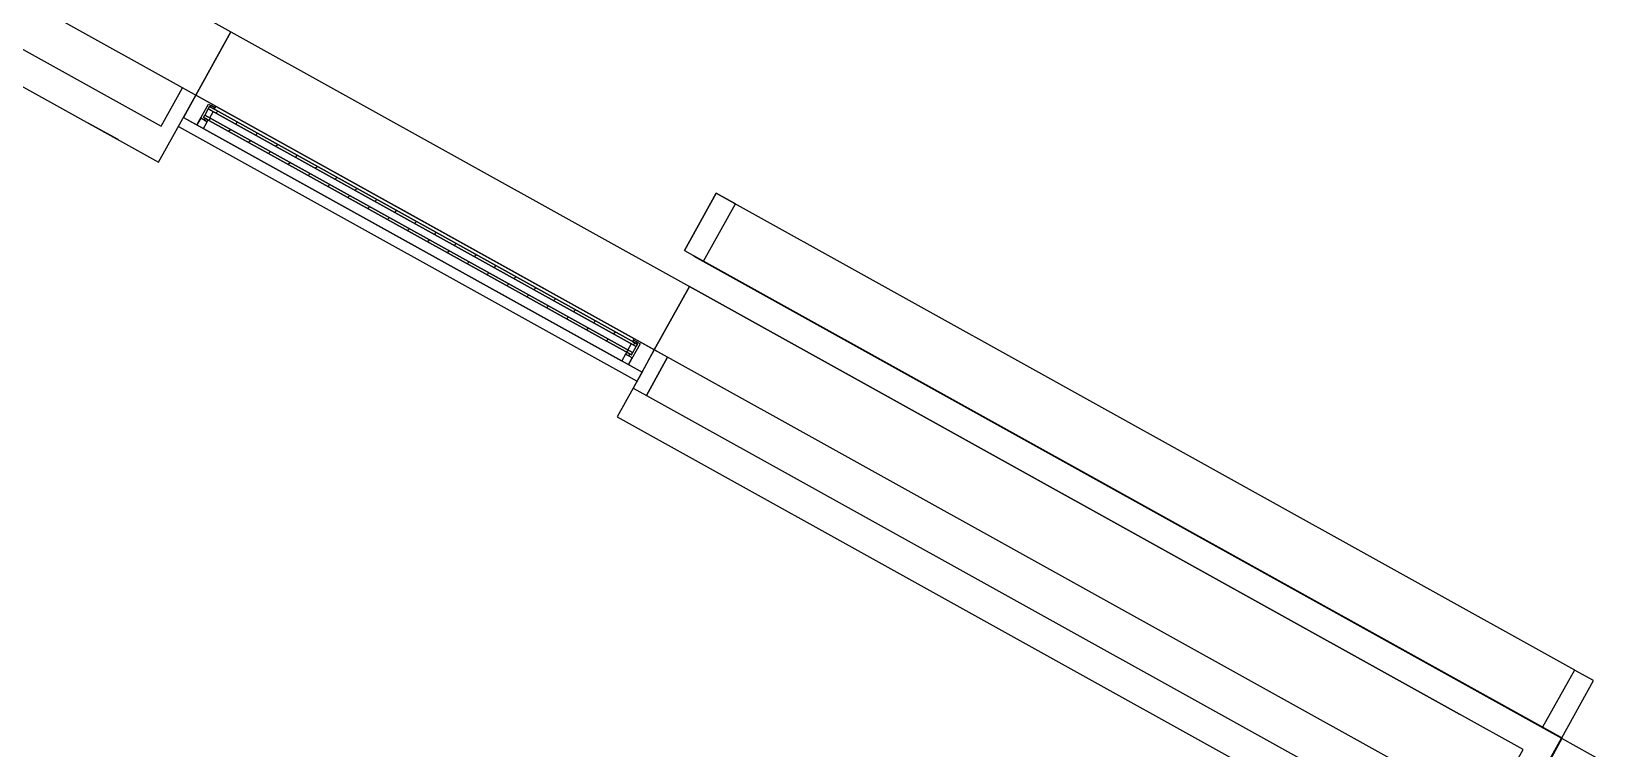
# Model space of a CAD drawing. Header units: metres. Extents: x 2.3 to 42.8, y 0.9 to 31.9.
# Drawn here: x 37.217 to 38.647, y 26.128 to 26.773 of the extents above; entities that cross this region are included whole.
import ezdxf

# ---------------------------------------------------------------- set-up
doc = ezdxf.new("R2010")
doc.units = ezdxf.units.M
for name, color, linetype in [('ARREDI', 9, 'Continuous'), ('INFISSI_VETRATE', 4, 'Continuous'), ('PARETI_STRUTTURE', 7, 'Continuous')]:
    doc.layers.add(name, color=color, linetype=linetype)

msp = doc.modelspace()

# ---------------------------------------------------------------- linework, layer by layer
at = {"layer": 'ARREDI'}
for points in [[(36.5589, 27.1182), (37.3334, 26.6881), (37.3525, 26.7225), (36.578, 27.1526)], [(37.3656, 26.6891), (37.376, 26.7079), (37.3822, 26.7045), (37.3829, 26.7057), (37.3646, 26.7158), (37.3535, 26.6959)], [(37.3803, 26.701), (37.3758, 26.7035), (37.3728, 26.698), (37.3773, 26.6955)], [(37.3785, 26.7066), (37.3778, 26.7051), (37.3812, 26.7032), (37.382, 26.7046)], [(37.3656, 26.6891), (37.3716, 26.6858), (37.3749, 26.6919), (37.369, 26.6952)], [(37.3759, 26.6936), (37.373, 26.6952), (37.3721, 26.6935), (37.3749, 26.6919)], [(37.8132, 26.5708), (38.595, 26.1367), (38.5952, 26.137), (37.8134, 26.5711)], [(37.7567, 26.492), (37.7537, 26.4865), (37.7582, 26.484), (37.7612, 26.4895)], [(37.7544, 26.4733), (37.7666, 26.4665), (37.7776, 26.4865), (37.7593, 26.4967), (37.7587, 26.4955), (37.7649, 26.492)], [(37.7624, 26.4934), (37.7589, 26.4954), (37.7581, 26.494), (37.7616, 26.492)], [(37.7544, 26.4733), (37.7578, 26.4793), (37.7518, 26.4826), (37.7485, 26.4766)], [(37.7528, 26.4843), (37.7518, 26.4826), (37.7547, 26.481), (37.7556, 26.4827)], [(38.4513, 26.0674), (38.4704, 26.1019), (37.7897, 26.4798), (37.7706, 26.4454)], [(38.595, 26.1367), (38.1554, 25.345), (38.1557, 25.3448), (38.5953, 26.1365)]]:
    msp.add_lwpolyline(points, close=True, dxfattribs=at)
for points in [[(38.5457, 26.1641), (37.8132, 26.5708)], [(38.1554, 25.345), (38.595, 26.1367)]]:
    msp.add_lwpolyline(points, dxfattribs=at)
at = {"layer": 'INFISSI_VETRATE'}
for points in [[(37.3827, 26.6997), (37.3844, 26.7014)], [(37.3763, 26.6933), (37.3781, 26.6951)], [(37.4006, 26.6898), (37.4023, 26.6915)], [(37.3942, 26.6834), (37.396, 26.6851)], [(37.4121, 26.6735), (37.4139, 26.6752)], [(37.4185, 26.6798), (37.4202, 26.6816)], [(37.43, 26.6635), (37.4318, 26.6653)], [(37.4364, 26.6699), (37.4381, 26.6716)], [(37.4543, 26.6599), (37.456, 26.6617)], [(37.4479, 26.6536), (37.4497, 26.6553)], [(37.4658, 26.6436), (37.4676, 26.6454)], [(37.4722, 26.65), (37.4739, 26.6517)], [(37.4837, 26.6337), (37.4855, 26.6354)], [(37.4901, 26.6401), (37.4918, 26.6418)], [(37.508, 26.6301), (37.5097, 26.6319)], [(37.5016, 26.6238), (37.5034, 26.6255)], [(37.5195, 26.6138), (37.5213, 26.6156)], [(37.5259, 26.6202), (37.5276, 26.6219)], [(37.5374, 26.6039), (37.5392, 26.6056)], [(37.5438, 26.6102), (37.5455, 26.612)], [(37.5617, 26.6003), (37.5634, 26.602)], [(37.5553, 26.5939), (37.5571, 26.5957)], [(37.5796, 26.5904), (37.5813, 26.5921)], [(37.5732, 26.584), (37.575, 26.5857)], [(37.5911, 26.5741), (37.5929, 26.5758)], [(37.5975, 26.5804), (37.5992, 26.5822)], [(37.6154, 26.5705), (37.6171, 26.5722)], [(37.609, 26.5641), (37.6108, 26.5659)], [(37.6333, 26.5605), (37.635, 26.5623)], [(37.6269, 26.5542), (37.6287, 26.5559)], [(37.6448, 26.5442), (37.6466, 26.546)], [(37.6512, 26.5506), (37.6529, 26.5523)], [(37.6627, 26.5343), (37.6645, 26.536)], [(37.6691, 26.5407), (37.6709, 26.5424)], [(37.687, 26.5307), (37.6888, 26.5325)], [(37.6806, 26.5244), (37.6824, 26.5261)], [(37.6985, 26.5144), (37.7003, 26.5162)], [(37.7049, 26.5208), (37.7067, 26.5225)], [(37.7164, 26.5045), (37.7182, 26.5062)], [(37.7228, 26.5108), (37.7246, 26.5126)], [(37.7407, 26.5009), (37.7425, 26.5026)], [(37.7344, 26.4945), (37.7361, 26.4963)], [(37.7523, 26.4846), (37.754, 26.4863)], [(37.7586, 26.491), (37.7604, 26.4927)]]:
    msp.add_lwpolyline(points, dxfattribs=at)
at = {"layer": 'PARETI_STRUTTURE'}
for points in [[(28.291, 31.7549), (28.3223, 31.8113), (29.8748, 30.9493), (30.2879, 30.7199), (30.8534, 30.4059), (31.4345, 30.0832), (32.2552, 29.6276), (32.83, 29.3084), (33.0417, 29.1908), (33.4548, 28.9615), (33.8335, 28.7512), (34.2465, 28.5219), (34.6252, 28.3116), (35.0383, 28.0823), (35.4579, 27.8493), (36.039, 27.5266), (37.3963, 26.773), (37.8094, 26.5436), (38.503, 26.1585)], [(36.1256, 27.325), (37.3311, 26.6556), (37.3455, 26.6814)], [(37.3646, 26.7158), (37.3963, 26.773)], [(37.3454, 26.6814), (37.3646, 26.7159)], [(37.5711, 26.6012), (37.3525, 26.7225)], [(37.3829, 26.7057), (37.7593, 26.4967)], [(37.7593, 26.4967), (37.3829, 26.7057)], [(37.762, 26.4583), (37.3493, 26.6874)], [(37.3535, 26.6959), (37.3716, 26.6858)], [(37.3716, 26.6959), (37.757, 26.482), (37.7581, 26.484), (37.3728, 26.698)], [(37.3716, 26.6858), (37.5202, 26.6033)], [(37.3718, 26.6857), (37.7482, 26.4767)], [(37.6911, 26.5345), (37.5202, 26.6294)], [(37.8048, 26.5759), (37.8334, 26.6275)], [(37.8334, 26.6275), (38.6066, 26.1983)], [(37.5208, 26.603), (37.7485, 26.4766)], [(37.7897, 26.4798), (37.5711, 26.6012)], [(38.5779, 26.1466), (37.822, 26.5663)], [(38.5031, 26.1584), (37.8094, 26.5436), (37.7776, 26.4865)], [(37.7485, 26.4766), (37.7666, 26.4665)], [(37.7666, 26.4665), (37.7585, 26.4521)], [(37.7585, 26.4521), (37.7442, 26.4262), (38.3777, 26.0745)], [(38.6066, 26.1982), (38.5779, 26.1466)], [(37.6488, 24.6197), (37.7059, 24.588), (38.5603, 26.1267), (38.5031, 26.1584)]]:
    msp.add_lwpolyline(points, dxfattribs=at)
for points in [[(36.5589, 27.1182), (37.3334, 26.6881), (37.3525, 26.7225), (36.578, 27.1526)], [(37.3963, 26.773), (37.3646, 26.7158)], [(37.7776, 26.4865), (37.3646, 26.7158), (37.3535, 26.6959), (37.7666, 26.4665)], [(37.7612, 26.4895), (37.3758, 26.7035), (37.377, 26.7056), (37.7624, 26.4916)], [(37.7624, 26.4916), (37.377, 26.7056), (37.3758, 26.7035), (37.7612, 26.4895)], [(37.2678, 26.6908), (37.2946, 26.6759)], [(37.3716, 26.6959), (37.3728, 26.698), (37.7581, 26.484), (37.757, 26.482)], [(37.8048, 26.5759), (37.822, 26.5664), (37.8507, 26.618), (37.8334, 26.6275)], [(37.7776, 26.4865), (37.8094, 26.5436)], [(37.7897, 26.4798), (37.7776, 26.4865), (37.7585, 26.4521), (37.7706, 26.4454)], [(38.4513, 26.0674), (38.4704, 26.1019), (37.7897, 26.4798), (37.7706, 26.4454)], [(38.5779, 26.1466), (38.5952, 26.1371), (38.6238, 26.1887), (38.6066, 26.1982)], [(38.5953, 26.1365), (38.5858, 26.1193), (38.6374, 26.0906), (38.647, 26.1078)]]:
    msp.add_lwpolyline(points, close=True, dxfattribs=at)

doc.saveas('drawing.dxf')
